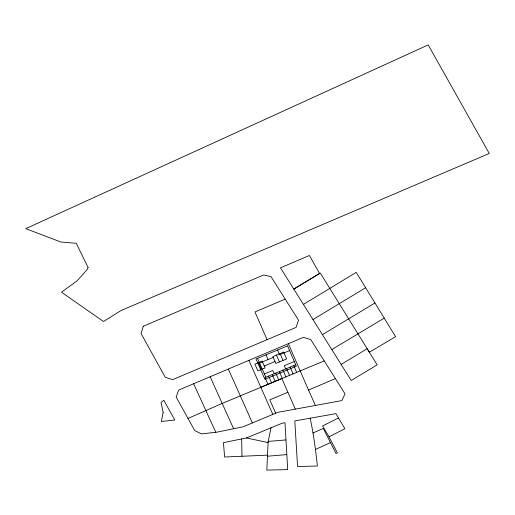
<?xml version="1.0" encoding="UTF-8"?>
<svg xmlns="http://www.w3.org/2000/svg" width="515" height="515" viewBox="0 0 515 515"><rect width="100%" height="100%" fill="white"/><g stroke="black" fill="none" stroke-linecap="round" stroke-linejoin="round"><path stroke-width="0.77" d="M267.51 455.144L266.815 470.098L287.698 469.596L284.982 422.731L281.969 423.285L246.479 437.943L223.42 442.662L224.643 457.017L267.51 455.144L268.199 441.406L285.857 439.939M271.032 427.791L267.961 442.578L246.479 437.943M303.425 304.391L356.251 272.384L395.572 336.694L369.352 352.247L320.298 273.04L293.814 289.076L319.564 273.484L309.418 255.498L280.469 267.826L351.217 380.495L377.173 364.865L367.182 348.719L341.13 364.433M312.959 319.577L365.644 287.75M322.422 334.641L374.959 302.981M331.802 349.588L384.216 318.122M338.336 418.09L322.59 425.918L329.008 436.862L344.87 428.699L335.889 413.635L294.799 420.942L297.567 466.506L317.292 466.03L317.304 465.032C315.553 449.318 313.532 433.591 310.127 418.141M315.495 449.434L330.476 442.604M187.994 418.425L222.222 403.406L281.872 378.551L295.32 409.135M312.966 432.973L323.266 428.454L336.031 453.496L337.377 452.865L329.008 436.862M288.329 343.711L303.341 337.37L310.732 339.533L345.063 393.878L341.78 400.599L277.682 412.38L243.054 426.832L217.298 432.091L201.5 433.907L194.696 430.546L176.149 397.02L178.737 390.029L288.342 343.698L308.53 390.055L335.4 378.589M285.213 299.125L254.951 311.974L267.124 339.655M287.904 392.263L269.789 399.852L275.699 413.204M259.624 363.094L273.233 357.416M289.604 350.593L279.587 354.771L277.546 350.039M264.234 366.01L275.01 361.517M264.42 373.967L272.815 370.472L274.225 373.71M294.29 361.524L284.299 365.689L285.703 368.933M295.687 364.774L265.045 377.572L268 384.338M324.231 360.906L260.848 387.312M267.452 456.219L286.617 454.616M193.614 383.739L215.798 432.265M210.146 376.755L233.636 428.757M228.332 369.068L252.401 422.931M308.53 390.055L315.399 405.447M248.906 360.371L272.853 414.395M257.545 358.376L265.843 377.205M258.498 362.605L261.478 369.422M272.21 374.585L275.158 381.358M268.624 376.079L271.579 382.845M279.381 371.598L282.317 378.377M275.795 373.092L278.737 379.87M266.023 354.841L268.077 359.567M280.083 353.612L283.031 360.442M286.559 368.611L289.482 375.396M276.484 355.112L279.439 361.942M282.967 370.105L285.902 376.89M293.737 365.624L296.653 372.416M290.145 367.118L293.067 373.909M241.657 438.935L241.966 456.213M163.146 412.464L161.324 421.495L174.817 420.028L163.828 400.284L161.066 402.447L163.146 412.464M143.209 326.265L141.104 333.604L165.212 377.225L172.609 379.652L296.061 327.418L298.507 320.188L270.987 276.587L263.583 275.01L143.209 326.265M88.104 267.536L87.183 269.57L77.083 280.842L61.517 292.217L103.502 321.508L120.967 310.558L489.25 153.457L428.21 44.902L25.75 228.654L60.925 242.024L76.278 243.312L88.104 267.536M287.576 345.855L256.007 359.019L264.884 379.31L296.312 366.229L287.576 345.855M262.096 361.112L254.899 364.105L257.886 370.916L265.071 367.929L262.096 361.112M283.681 352.106L272.886 356.612L275.847 363.435L286.623 358.942L283.681 352.106"/></g></svg>
